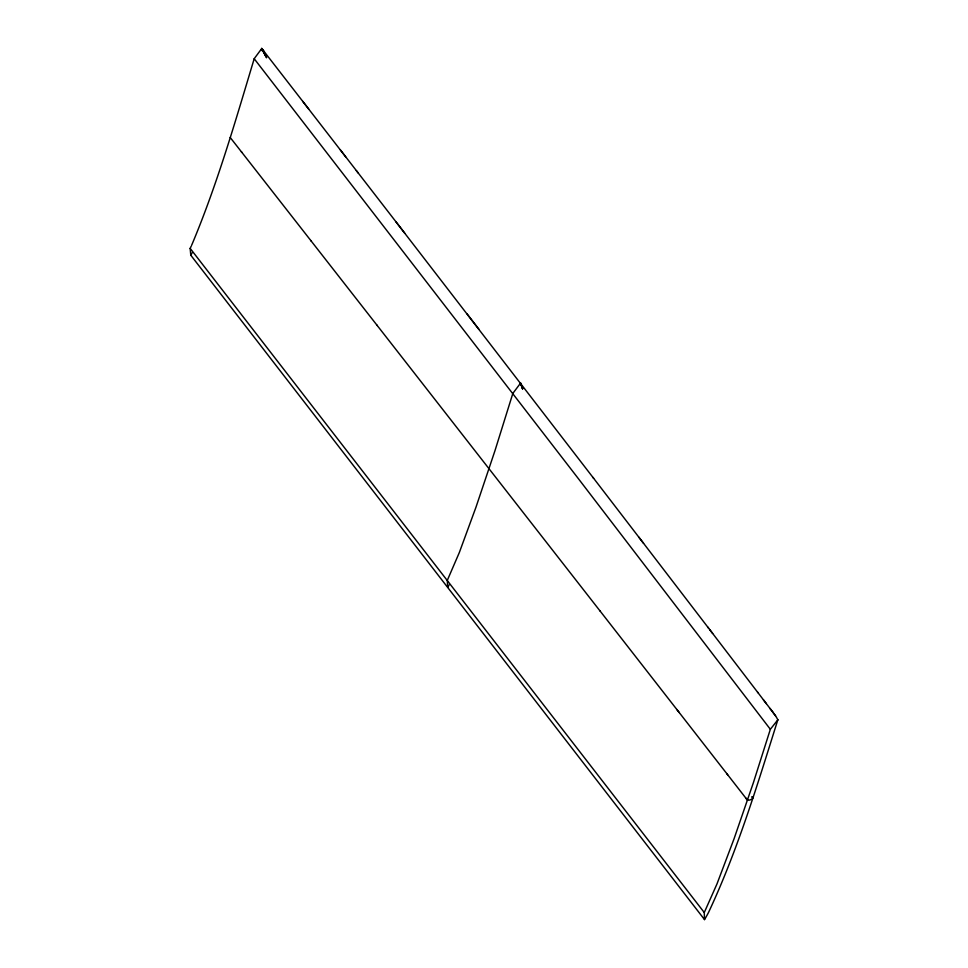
<?xml version="1.0" encoding="UTF-8"?>
<svg xmlns="http://www.w3.org/2000/svg" width="968" height="968" viewBox="0 0 968 968"><rect width="100%" height="100%" fill="white"/><g stroke="black" fill="none" stroke-linecap="round" stroke-linejoin="round"><path stroke-width="1.45" d="M261.191 50.566L261.784 48.509L308.695 109.033M264.409 51.921L261.759 48.509L254.197 58.721C235.297 121.496 217.134 184.779 191.64 245.255M522.514 388.809L520.711 383.146L520.167 384.344M777.812 719.877C757.327 784.939 737.531 850.703 708.479 912.558A114.962 45.992 -38.4 0 1 704.522 919.6L190.781 255.213L190.164 248.377L191.253 246.09M777.764 719.902L770.346 729.291L753.358 782.773L734.107 838.639L716.973 883.965L704.268 912.534L704.498 919.6M449.079 585.011L447.736 587.358L447.289 580.413L459.316 552.571L475.966 507.232L494.963 450.713L512.834 393.431L520.494 383.219L522.551 388.737M266.442 57.693L261.65 48.557L266.067 56.241M746.751 799.265C747.562 801.758 754.859 798.794 752.063 796.858M757.52 692.096L770.117 708.588M230.178 137.456L241.879 152.399M241.395 151.782L311.224 241.08M310.788 240.524L377.217 325.514M599.87 610.735L679.221 712.545M376.83 325.018L600.015 610.929M752.1 796.906L752.85 797.886M726.714 773.529L747.248 799.907M676.85 709.508L727.694 774.787M745.735 797.959L746.497 798.939M302.766 101.398L345.721 156.876M340.373 149.931L358.281 173.091M254.197 58.721L578.634 478.991L770.346 729.291M190.164 248.377L704.268 912.534M356.321 170.549L404.697 233.094M395.912 221.769L593.626 478.301M467.169 314.043L479.039 329.435M638.783 537.095L708.636 628.232M592.948 477.406L643.563 543.338M766.39 703.7L763.437 699.852M770.056 708.503L775.586 715.884A23.171 10.454 65.2 0 1 777.836 719.817M709.774 629.708L758.017 692.761M707.729 627.034L712.666 633.483M772.9 712.23L770.092 708.54M772.924 712.339L775.586 715.884M261.844 48.448L266.684 57.535M520.615 383.146L522.72 388.737M192.075 252.902A132.447 52.974 -38.4 0 1 190.793 255.201"/></g></svg>
